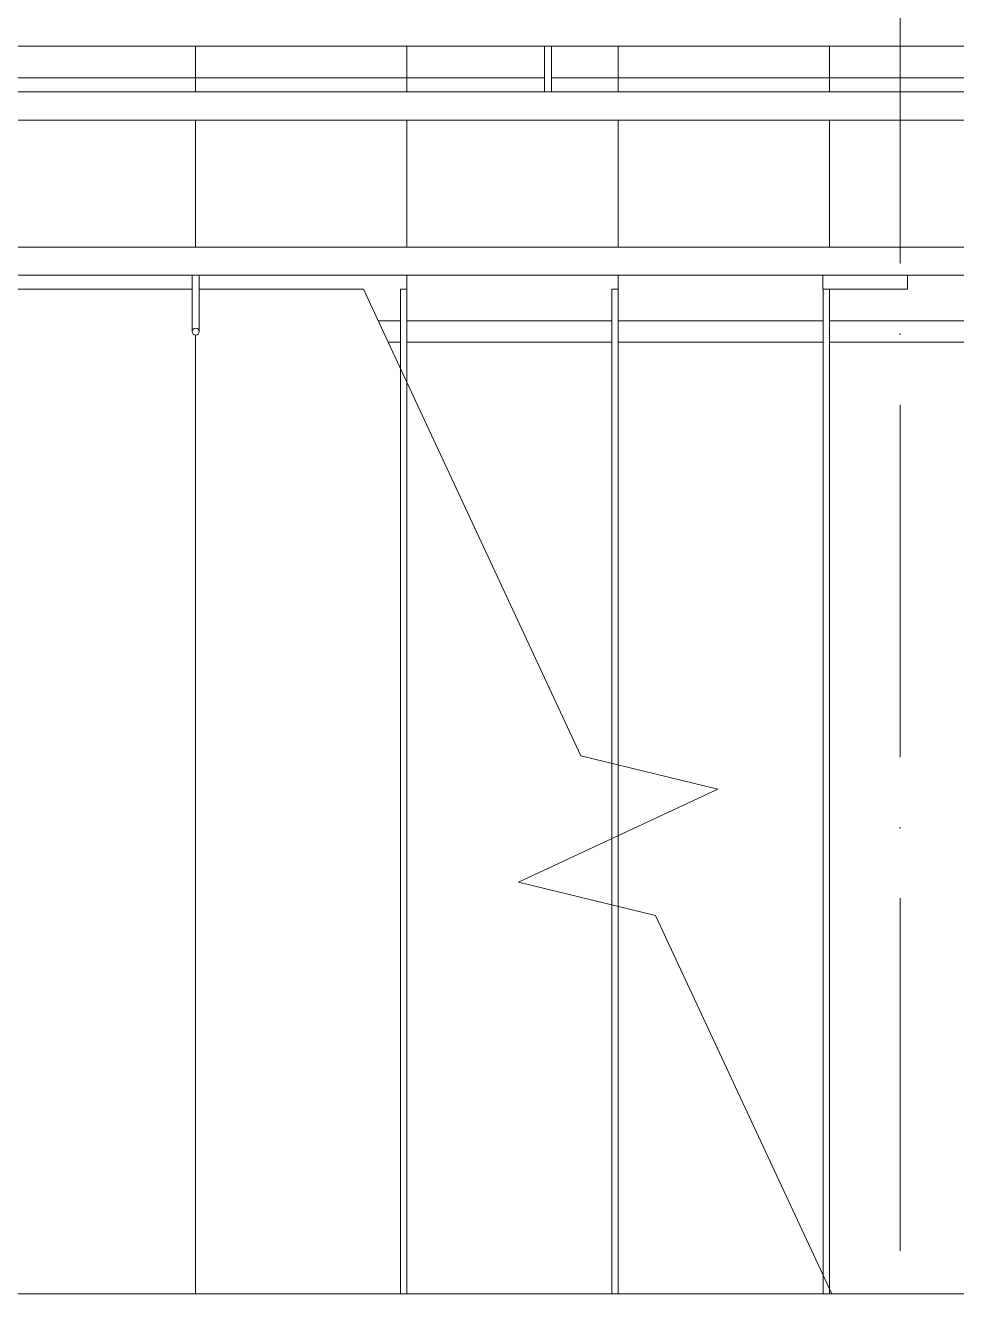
# Model space of a CAD drawing. Header units: millimetres. Extents: x -213536 to 1564669, y 70501 to 942238.
# Drawn here: x -189458 to -188137, y 153993 to 155807 of the extents above; entities that cross this region are included whole.
import ezdxf

# ---------------------------------------------------------------- set-up
doc = ezdxf.new("R2010")
doc.units = ezdxf.units.MM
doc.linetypes.add('50_200_ШТРИХ_1Т_ш5_п1_п1_', pattern=[700, 500, -100, 0, -100])
for name, color, linetype, lineweight in [('0-1', 7, 'Continuous', 5), ('0-2', 7, 'Continuous', 9), ('Контуры', 7, 'Continuous', 9), ('Линии подступенков', 7, 'Continuous', 9), ('Линии свеса', 7, 'Continuous', 9), ('Марки вырезов', 7, 'Continuous', 9), ('Ограждение', 7, 'Continuous', 9), ('Ограждение-1', 7, 'Continuous', 25), ('Оси-2', 7, '50_200_ШТРИХ_1Т_ш5_п1_п1_', 9), ('Стены', 7, 'Continuous', 9)]:
    doc.layers.add(name, color=color, linetype=linetype, lineweight=lineweight)
doc.layers.get('0-2').off()

# ---------------------------------------------------------------- blocks, each defined once
blk = doc.blocks.new('О_Элемент ограждения_Маршевый с подрезкой_Труба_ГОСТ 8645-68 - О_Элемент ограждения_Маршевый с подрезкой_Труба_ГОСТ 8645-68-32499153-АИ2_02_План отделки стен 2-го этажа _Часть 2_')
at = {"layer": 'Ограждение'}
for p, q in [((-2120, 20), (-2570, 20)), ((-1114.8, 20), (-2000, 20)), ((-210, 20), (-1105.2, 20)), ((-210, -20), (-210, 20)), ((-210, 20), (-114.8, 20)), ((-105.2, 20), (-20, 20)), ((-210, -20), (-2570, -20)), ((-20, -20), (-210, -20))]:
    blk.add_line(p, q, dxfattribs=at)
at = {"layer": 'Ограждение-1'}
for p, q in [((-2570, 20), (-2614.7, 20)), ((-2614.7, 20), (-2614.7, -20)), ((-2570, -20), (-2570, 20)), ((-2608, 17), (-2576.7, 17)), ((-2608, -17), (-2608, 17)), ((-2576.7, 17), (-2576.7, -17)), ((-2576.7, -17), (-2608, -17)), ((-2614.7, -20), (-2570, -20))]:
    blk.add_line(p, q, dxfattribs=at)
blk = doc.blocks.new('О_Полоса_Трапеция прямоугольная_Прокат_ГОСТ 103-2006 - Крепежная пластина-30950062-АИ2_02_План отделки стен 2-го этажа _Часть 2_')
at = {"layer": 'Ограждение'}
for p, q in [((22410.4, 47470), (22290.4, 47470)), ((22290.4, 47470), (22290.4, 47450)), ((22410.4, 47450), (22410.4, 47470)), ((22300, 47450), (22410.4, 47450))]:
    blk.add_line(p, q, dxfattribs=at)
blk = doc.blocks.new('О_Элемент ограждения_Обод_Труба_ГОСТ 8645-68 - О_Элемент ограждения_Обод_Труба_ГОСТ 8645-68-V82-АИ2_02_План отделки стен 2-го этажа _Часть 2_')
at = {"layer": 'Ограждение'}
for p, q in [((-3720, 20), (0, 20)), ((0, -20), (-3720, -20))]:
    blk.add_line(p, q, dxfattribs=at)
blk = doc.blocks.new('О_Элемент поручня_Маршевый_Труба_ГОСТ 8732-78 - О_Элемент поручня_Маршевый_Труба_ГОСТ 8732-78-V84-АИ2_02_План отделки стен 2-го этажа _Часть 2_')
at = {"layer": 'Ограждение'}
blk.add_line((-3926, 0), (-9.9, 0), dxfattribs=at)
blk = doc.blocks.new('О_Кронштейн_Форма Г_Круг_ГОСТ 2590-2006 - О_Кронштейн_Форма Г_Круг_ГОСТ 2590-2006-V83-АИ2_02_План отделки стен 2-го этажа _Часть 2_')
at = {"layer": 'Ограждение'}
for p, q in [((23895.4, 47730), (23895.4, 47785)), ((23905.4, 47785), (23905.4, 47730))]:
    blk.add_line(p, q, dxfattribs=at)
at = {"layer": 'Ограждение', "flags": 128}
for points in [[(23895.4, 47785), (23895.4, 47786), (23895.4, 47787), (23895.4, 47788), (23895.4, 47789), (23895.4, 47790), (23895.4, 47790.9), (23895.4, 47791.9), (23895.4, 47792.9), (23895.4, 47793.8), (23895.4, 47794.7)], [(23905.4, 47795), (23905.4, 47794.1), (23905.4, 47793.1), (23905.4, 47792.2), (23905.4, 47791.2), (23905.4, 47790.2), (23905.4, 47789.2), (23905.4, 47788.3), (23905.4, 47787.3), (23905.4, 47786.3), (23905.4, 47785.3), (23905.4, 47785)]]:
    blk.add_lwpolyline(points, dxfattribs=at)
blk = doc.blocks.new('О_Кронштейн_Форма Г_Круг_ГОСТ 2590-2006 - О_Кронштейн_Форма Г_Круг_ГОСТ 2590-2006-32499148-АИ2_02_План отделки стен 2-го этажа _Часть 2_')
at = {"layer": 'Ограждение'}
for p, q in [((20395.4, 47415), (20395.4, 47470)), ((20395.4, 47470), (20400.4, 47470)), ((20400.4, 47470), (20405.4, 47470)), ((20405.4, 47470), (20405.4, 47415))]:
    blk.add_line(p, q, dxfattribs=at)
at = {"layer": 'Ограждение', "flags": 128}
for points in [[(20395.4, 47390), (20395.4, 47390), (20395.4, 47390.1), (20395.4, 47390.2), (20395.4, 47390.3), (20395.4, 47390.5), (20395.4, 47390.7), (20395.4, 47391), (20395.4, 47391.3), (20395.4, 47391.6), (20395.4, 47392), (20395.4, 47392.4), (20395.4, 47392.8), (20395.4, 47393.3), (20395.4, 47393.8), (20395.4, 47394.4), (20395.4, 47394.9), (20395.4, 47395.6), (20395.4, 47396.2), (20395.4, 47396.9), (20395.4, 47397.6), (20395.4, 47398.3), (20395.4, 47399.1), (20395.4, 47399.9), (20395.4, 47400.7), (20395.4, 47401.5), (20395.4, 47402.3), (20395.4, 47403.2), (20395.4, 47404.1), (20395.4, 47405), (20395.4, 47405.9), (20395.4, 47406.9), (20395.4, 47407.8), (20395.4, 47408.8), (20395.4, 47409.8), (20395.4, 47410.8), (20395.4, 47411.7), (20395.4, 47412.7), (20395.4, 47413.7), (20395.4, 47414.7), (20395.4, 47415)], [(20405.4, 47415), (20405.4, 47414), (20405.4, 47413), (20405.4, 47412), (20405.4, 47411), (20405.4, 47410), (20405.4, 47409.1), (20405.4, 47408.1), (20405.4, 47407.1), (20405.4, 47406.2), (20405.4, 47405.3), (20405.4, 47404.4), (20405.4, 47403.5), (20405.4, 47402.6), (20405.4, 47401.7), (20405.4, 47400.9), (20405.4, 47400.1), (20405.4, 47399.3), (20405.4, 47398.5), (20405.4, 47397.8), (20405.4, 47397.1), (20405.4, 47396.4), (20405.4, 47395.7), (20405.4, 47395.1), (20405.4, 47394.5), (20405.4, 47394), (20405.4, 47393.4), (20405.4, 47393), (20405.4, 47392.5), (20405.4, 47392.1), (20405.4, 47391.7), (20405.4, 47391.4), (20405.4, 47391), (20405.4, 47390.8), (20405.4, 47390.6), (20405.4, 47390.4), (20405.4, 47390.2), (20405.4, 47390.1), (20405.4, 47390), (20405.4, 47390)]]:
    blk.add_lwpolyline(points, dxfattribs=at)
at = {"layer": 'Ограждение'}
for start, end in [(90, 270), (270, 90)]:
    blk.add_arc((20400.4, 47390), 5, start, end, dxfattribs=at)
blk = doc.blocks.new('О_Элемент поручня_выступ_Загиб слева_Труба_ГОСТ 8732-78 - О_Элемент поручня_выступ_Загиб слева_Труба_ГОСТ 8732-78-33046190-АИ2_02_План отделки стен 2-го этажа _Часть 2_')
at = {"layer": 'Ограждение'}
for p, q in [((-2400.2, 30), (-4203.5, 30)), ((-2100.2, 30), (-2391.2, 30)), ((-1800.2, 30), (-2091.2, 30)), ((-1773.7, 30), (-1791.2, 30)), ((-4203.5, 0), (-2400.2, 0)), ((-2391.2, 0), (-2100.2, 0)), ((-2091.2, 0), (-1800.2, 0)), ((-1791.2, 0), (-1759.7, 0))]:
    blk.add_line(p, q, dxfattribs=at)
blk = doc.blocks.new('О_Элемент поручня_Пристенный_Труба_ГОСТ 8732-78 - О_Элемент поручня_Пристенный_Труба_ГОСТ 8732-78-V254-АИ2_02_План отделки стен 2-го этажа _Часть 2_')
at = {"layer": 'Ограждение'}
blk.add_line((300, -30), (-4500, -30), dxfattribs=at)
blk = doc.blocks.new('0125-Р-ОО-Ш2-АР-о_23_10_2024_rvt-1-АИ2_02_План отделки стен 2-го этажа _Часть 2_')
at = {"layer": 'Контуры'}
for p, q in [((21400, 47750), (21100, 47750)), ((21700, 47750), (21400, 47750)), ((21895.6, 47750), (21700, 47750)), ((22000, 47750), (21905, 47750)), ((22300, 47750), (22000, 47750)), ((22600, 47750), (22300, 47750)), ((21100, 47450), (21395.7, 47450)), ((21405.2, 47450), (21638.6, 47450))]:
    blk.add_line(p, q, dxfattribs=at)
at = {"layer": 'Линии подступенков'}
for p, q in [((21400, 47750), (21400, 47795.1)), ((21700, 47750), (21700, 47795.4)), ((22000, 47750), (22000, 47795.4)), ((22300, 47750), (22300, 47795.4)), ((21400, 47750), (21400, 47730)), ((21700, 47750), (21700, 47730)), ((22000, 47750), (22000, 47730)), ((22300, 47750), (22300, 47730)), ((21400, 47690), (21400, 47510)), ((21700, 47690), (21700, 47510)), ((22000, 47690), (22000, 47510)), ((22300, 47690), (22300, 47510)), ((21700, 47470), (21700, 47450)), ((22000, 47470), (22000, 47450)), ((21400, 47385.2), (21400, 46025)), ((21700, 47318.4), (21700, 46025)), ((22000, 46775.4), (22000, 46675)), ((22000, 46574.6), (22000, 46025)), ((22300, 46031.6), (22300, 46025))]:
    blk.add_line(p, q, dxfattribs=at)
at = {"layer": 'Линии свеса'}
for p, q in [((21400, 47750), (21400, 47795.1)), ((21700, 47750), (21700, 47795.4)), ((22000, 47750), (22000, 47795.4)), ((22300, 47750), (22300, 47795.4)), ((21400, 47750), (21400, 47730)), ((21700, 47750), (21700, 47730)), ((22000, 47750), (22000, 47730)), ((22300, 47750), (22300, 47730)), ((21400, 47690), (21400, 47510)), ((21700, 47690), (21700, 47510)), ((22000, 47690), (22000, 47510)), ((22300, 47690), (22300, 47510)), ((21700, 47470), (21700, 47450)), ((22000, 47470), (22000, 47450)), ((21400, 47385.2), (21400, 46025)), ((21700, 47318.4), (21700, 46025)), ((22000, 46775.4), (22000, 46675)), ((22000, 46574.6), (22000, 46025)), ((22300, 46031.6), (22300, 46025))]:
    blk.add_line(p, q, dxfattribs=at)
at = {"layer": 'Марки вырезов'}
for p, q in [((21947.2, 46788.3), (21638.6, 47450)), ((22141.6, 46741), (21947.2, 46788.3)), ((21858.4, 46609), (22141.6, 46741)), ((22052.8, 46561.7), (21858.4, 46609)), ((22303.1, 46025), (22052.8, 46561.7))]:
    blk.add_line(p, q, dxfattribs=at)
at = {"layer": '0-2'}
for name, p in [('О_Элемент поручня_Маршевый_Труба_ГОСТ 8732-78 - О_Элемент поручня_Маршевый_Труба_ГОСТ 8732-78-V84-АИ2_02_План отделки стен 2-го этажа _Часть 2_', (24118.8, 47795)), ('О_Кронштейн_Форма Г_Круг_ГОСТ 2590-2006 - О_Кронштейн_Форма Г_Круг_ГОСТ 2590-2006-V83-АИ2_02_План отделки стен 2-го этажа _Часть 2_', (-2000, 0)), ('О_Элемент ограждения_Обод_Труба_ГОСТ 8645-68 - О_Элемент ограждения_Обод_Труба_ГОСТ 8645-68-V82-АИ2_02_План отделки стен 2-го этажа _Часть 2_', (24010.4, 47710)), ('О_Кронштейн_Форма Г_Круг_ГОСТ 2590-2006 - О_Кронштейн_Форма Г_Круг_ГОСТ 2590-2006-32499148-АИ2_02_План отделки стен 2-го этажа _Часть 2_', (1000, 0)), ('О_Полоса_Трапеция прямоугольная_Прокат_ГОСТ 103-2006 - Крепежная пластина-30950062-АИ2_02_План отделки стен 2-го этажа _Часть 2_', (0, 0))]:
    blk.add_blockref(name, p, dxfattribs=at)
at = {"layer": '0-2', "rotation": 180}
for name, p in [('О_Элемент ограждения_Маршевый с подрезкой_Труба_ГОСТ 8645-68 - О_Элемент ограждения_Маршевый с подрезкой_Труба_ГОСТ 8645-68-32499153-АИ2_02_План отделки стен 2-го этажа _Часть 2_', (20290.4, 47490)), ('О_Элемент поручня_выступ_Загиб слева_Труба_ГОСТ 8732-78 - О_Элемент поручня_выступ_Загиб слева_Труба_ГОСТ 8732-78-33046190-АИ2_02_План отделки стен 2-го этажа _Часть 2_', (19899.8, 47405.1)), ('О_Элемент поручня_Пристенный_Труба_ГОСТ 8732-78 - О_Элемент поручня_Пристенный_Труба_ГОСТ 8732-78-V254-АИ2_02_План отделки стен 2-го этажа _Часть 2_', (19900, 45995))]:
    blk.add_blockref(name, p, dxfattribs=at)
blk = doc.blocks.new('Оси1')
at = {"layer": 'Оси-2'}
blk.add_line((228645.6, 210594.5), (228645.6, 264395.4), dxfattribs=at)

msp = doc.modelspace()

# ---------------------------------------------------------------- linework, layer by layer
at = {"layer": 'Стены'}
for p, q in [((-188926, 154007.8), (-188926, 155432.8)), ((-188926, 155432.8), (-188917, 155432.8)), ((-188917, 155432.8), (-188917, 154007.8)), ((-188626, 154007.8), (-188626, 155432.8)), ((-188626, 155432.8), (-188617, 155432.8)), ((-188617, 155432.8), (-188617, 154007.8)), ((-188326, 154007.8), (-188326, 155432.8)), ((-188326, 155432.8), (-188317, 155432.8)), ((-188317, 155432.8), (-188317, 154007.8))]:
    msp.add_line(p, q, dxfattribs=at)

# ---------------------------------------------------------------- block references
at = {"color": 2, "lineweight": 30}
msp.add_blockref('Оси1', (-416862.6, -104832.4), dxfattribs=at)
at = {"layer": '0-1'}
msp.add_blockref('0125-Р-ОО-Ш2-АР-о_23_10_2024_rvt-1-АИ2_02_План отделки стен 2-го этажа _Часть 2_', (-210617, 107982.8), dxfattribs=at)

doc.saveas('drawing.dxf')
